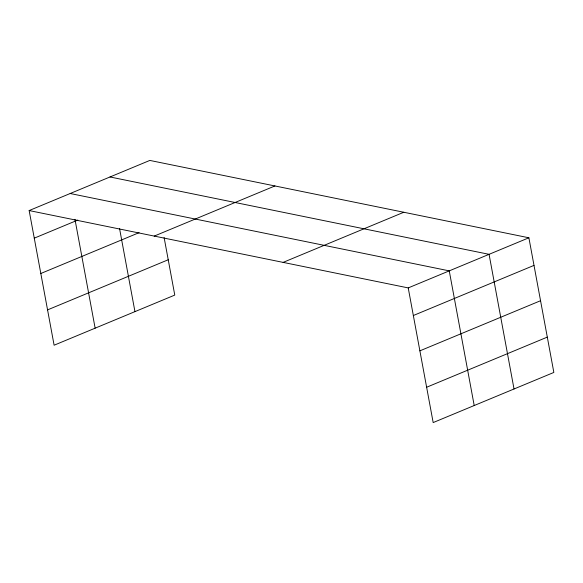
<?xml version="1.0" encoding="UTF-8"?>
<svg xmlns="http://www.w3.org/2000/svg" width="583" height="583" viewBox="0 0 583 583"><rect width="100%" height="100%" fill="white"/><g stroke="black" fill="none" stroke-linecap="round" stroke-linejoin="round"><path stroke-width="0.87" d="M29.15 210.558L149.824 160.427L528.89 237.784L553.85 372.442L433.176 422.573L408.224 287.915L29.15 210.558L54.11 345.216L174.776 295.085L164.114 237.565M34.266 238.163L77.779 220.083M40.81 273.493L139.082 232.668M154.247 236.086L274.914 185.955M47.558 309.886L168.232 259.756M283.127 262.386L403.8 212.256M408.224 287.915L528.89 237.784M413.34 315.52L534.006 265.389M419.884 350.842L540.558 300.719M426.632 387.243L547.306 337.112M109.998 176.97L489.071 254.326L514.031 388.985M70.179 193.512L449.253 270.869L474.205 405.528M119.537 228.419L134.957 311.628M74.967 219.339L95.138 328.171"/></g></svg>
